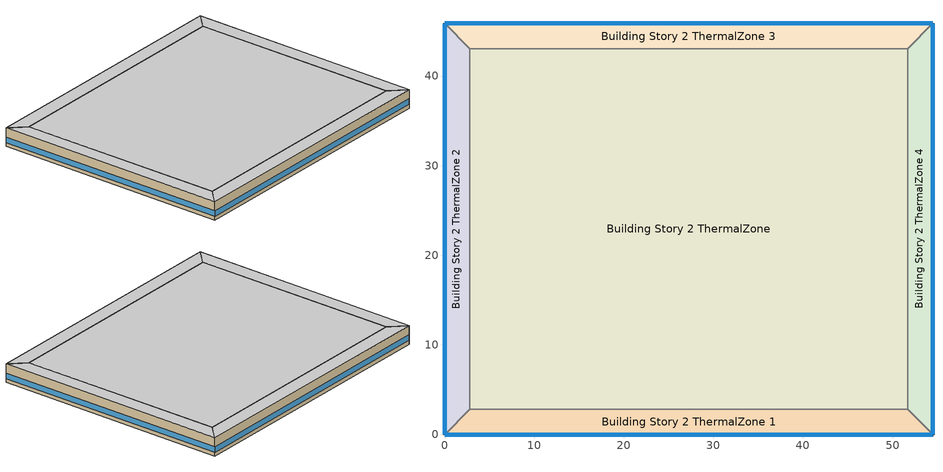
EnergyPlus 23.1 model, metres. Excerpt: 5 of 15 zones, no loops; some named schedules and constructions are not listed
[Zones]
Building Story 2 ThermalZone
 floor adiabatic (Typical Interior Floor): 51.68,2.83 2.83,2.83 2.83,43.04 51.68,43.04 z3.6
 wall adiabatic (Typical Interior Wall): 2.83,2.83 51.68,2.83 51.68,43.04 2.83,43.04 2.83,2.83 z3.6:7.2
 ceiling adiabatic (Typical Interior Ceiling): 51.68,43.04 2.83,43.04 2.83,2.83 51.68,2.83 z7.2
Building Story 2 ThermalZone 1
 floor adiabatic (Typical Interior Ceiling): 54.51,0 0,0 2.83,2.83 51.68,2.83 z3.6
 wall outside (Typical Insulated Steel Framed Exterior Wall R-20.41): 0,0 54.51,0 z3.6:7.2
 wall adiabatic (Typical Interior Wall): 54.51,0 51.68,2.83 2.83,2.83 0,0 z3.6:7.2
 window (U 0.48 SHGC 0.40 Dbl Ref-D Clr 6mm/13mm): 0.03,0 54.49,0 z4.36:5.44
 ceiling adiabatic (Typical Interior Ceiling): 51.68,2.83 2.83,2.83 0,0 54.51,0 z7.2
Building Story 2 ThermalZone 2
 floor adiabatic (Typical Interior Ceiling): 0,0 0,45.87 2.83,43.04 2.83,2.83 z3.6
 wall outside (Typical Insulated Steel Framed Exterior Wall R-20.41): 0,45.87 0,0 z3.6:7.2
 wall adiabatic (Typical Interior Wall): 0,0 2.83,2.83 2.83,43.04 0,45.87 z3.6:7.2
 window (U 0.48 SHGC 0.40 Dbl Ref-D Clr 6mm/13mm): 0,45.84 0,0.03 z4.36:5.44
 ceiling adiabatic (Typical Interior Ceiling): 2.83,2.83 2.83,43.04 0,45.87 0,0 z7.2
Building Story 2 ThermalZone 3
 floor adiabatic (Typical Interior Ceiling): 0,45.87 54.51,45.87 51.68,43.04 2.83,43.04 z3.6
 wall outside (Typical Insulated Steel Framed Exterior Wall R-20.41): 54.51,45.87 0,45.87 z3.6:7.2
 wall adiabatic (Typical Interior Wall): 0,45.87 2.83,43.04 51.68,43.04 54.51,45.87 z3.6:7.2
 window (U 0.48 SHGC 0.40 Dbl Ref-D Clr 6mm/13mm): 54.49,45.87 0.03,45.87 z4.36:5.44
 ceiling adiabatic (Typical Interior Ceiling): 2.83,43.04 51.68,43.04 54.51,45.87 0,45.87 z7.2
Building Story 2 ThermalZone 4
 floor adiabatic (Typical Interior Ceiling): 54.51,45.87 54.51,0 51.68,2.83 51.68,43.04 z3.6
 wall outside (Typical Insulated Steel Framed Exterior Wall R-20.41): 54.51,0 54.51,45.87 z3.6:7.2
 wall adiabatic (Typical Interior Wall): 54.51,45.87 51.68,43.04 51.68,2.83 54.51,0 z3.6:7.2
 window (U 0.48 SHGC 0.40 Dbl Ref-D Clr 6mm/13mm): 54.51,0.03 54.51,45.84 z4.36:5.44
 ceiling adiabatic (Typical Interior Ceiling): 51.68,43.04 51.68,2.83 54.51,0 54.51,45.87 z7.2
[Schedule:Week:Daily]
SchoolSecondary BLDG_LIGHT_GYM_SCH_2013 Week Rule - Jan1-Jan1: SchoolSecondary BLDG_LIGHT_GYM_SCH_2013 Wknd Day, SchoolSecondary BLDG_LIGHT_GYM_SCH_2013 Wknd Day, SchoolSecondary BLDG_LIGHT_GYM_SCH_2013 Wknd Day, SchoolSecondary BLDG_LIGHT_GYM_SCH_2013 Wknd Day, SchoolSecondary BLDG_LIGHT_GYM_SCH_2013 Wknd Day, SchoolSecondary BLDG_LIGHT_GYM_SCH_2013 Wknd Day, SchoolSecondary BLDG_LIGHT_GYM_SCH_2013 Wknd Day, SchoolSecondary BLDG_LIGHT_GYM_SCH_2013 Default, SchoolSecondary BLDG_LIGHT_GYM_SCH_2013 Summer Design Day, SchoolSecondary BLDG_LIGHT_GYM_SCH_2013 Winter Design Day, SchoolSecondary BLDG_LIGHT_GYM_SCH_2013 Default, SchoolSecondary BLDG_LIGHT_GYM_SCH_2013 Default
SchoolSecondary BLDG_LIGHT_GYM_SCH_2013 Week Rule - Jan2-Jun25: SchoolSecondary BLDG_LIGHT_GYM_SCH_2013 Wknd Day, SchoolSecondary BLDG_LIGHT_GYM_SCH_2013 Wkdy Day, SchoolSecondary BLDG_LIGHT_GYM_SCH_2013 Wkdy Day, SchoolSecondary BLDG_LIGHT_GYM_SCH_2013 Wkdy Day, SchoolSecondary BLDG_LIGHT_GYM_SCH_2013 Wkdy Day, SchoolSecondary BLDG_LIGHT_GYM_SCH_2013 Wkdy Day, SchoolSecondary BLDG_LIGHT_GYM_SCH_2013 Wknd Day, SchoolSecondary BLDG_LIGHT_GYM_SCH_2013 Default, SchoolSecondary BLDG_LIGHT_GYM_SCH_2013 Summer Design Day, SchoolSecondary BLDG_LIGHT_GYM_SCH_2013 Winter Design Day, SchoolSecondary BLDG_LIGHT_GYM_SCH_2013 Default, SchoolSecondary BLDG_LIGHT_GYM_SCH_2013 Default
SchoolSecondary BLDG_LIGHT_GYM_SCH_2013 Week Rule - Jun26-Jul2: SchoolSecondary BLDG_LIGHT_GYM_SCH_2013 Wknd Day, SchoolSecondary BLDG_LIGHT_GYM_SCH_2013 Wkdy Day, SchoolSecondary BLDG_LIGHT_GYM_SCH_2013 Wkdy Day, SchoolSecondary BLDG_LIGHT_GYM_SCH_2013 Wkdy Day, SchoolSecondary BLDG_LIGHT_GYM_SCH_2013 Wkdy Day, SchoolSecondary BLDG_LIGHT_GYM_SCH_2013 Wkdy Day 1, SchoolSecondary BLDG_LIGHT_GYM_SCH_2013 Wknd Day 1, SchoolSecondary BLDG_LIGHT_GYM_SCH_2013 Default, SchoolSecondary BLDG_LIGHT_GYM_SCH_2013 Summer Design Day, SchoolSecondary BLDG_LIGHT_GYM_SCH_2013 Winter Design Day, SchoolSecondary BLDG_LIGHT_GYM_SCH_2013 Default, SchoolSecondary BLDG_LIGHT_GYM_SCH_2013 Default
SchoolSecondary BLDG_LIGHT_GYM_SCH_2013 Week Rule - Jul3-Aug27: SchoolSecondary BLDG_LIGHT_GYM_SCH_2013 Wknd Day 1, SchoolSecondary BLDG_LIGHT_GYM_SCH_2013 Wkdy Day 1, SchoolSecondary BLDG_LIGHT_GYM_SCH_2013 Wkdy Day 1, SchoolSecondary BLDG_LIGHT_GYM_SCH_2013 Wkdy Day 1, SchoolSecondary BLDG_LIGHT_GYM_SCH_2013 Wkdy Day 1, SchoolSecondary BLDG_LIGHT_GYM_SCH_2013 Wkdy Day 1, SchoolSecondary BLDG_LIGHT_GYM_SCH_2013 Wknd Day 1, SchoolSecondary BLDG_LIGHT_GYM_SCH_2013 Default, SchoolSecondary BLDG_LIGHT_GYM_SCH_2013 Summer Design Day, SchoolSecondary BLDG_LIGHT_GYM_SCH_2013 Winter Design Day, SchoolSecondary BLDG_LIGHT_GYM_SCH_2013 Default, SchoolSecondary BLDG_LIGHT_GYM_SCH_2013 Default
SchoolSecondary BLDG_LIGHT_GYM_SCH_2013 Week Rule - Aug28-Sep3: SchoolSecondary BLDG_LIGHT_GYM_SCH_2013 Wknd Day 1, SchoolSecondary BLDG_LIGHT_GYM_SCH_2013 Wkdy Day 1, SchoolSecondary BLDG_LIGHT_GYM_SCH_2013 Wkdy Day 1, SchoolSecondary BLDG_LIGHT_GYM_SCH_2013 Wkdy Day 1, SchoolSecondary BLDG_LIGHT_GYM_SCH_2013 Wkdy Day 2, SchoolSecondary BLDG_LIGHT_GYM_SCH_2013 Wkdy Day 2, SchoolSecondary BLDG_LIGHT_GYM_SCH_2013 Default, SchoolSecondary BLDG_LIGHT_GYM_SCH_2013 Default, SchoolSecondary BLDG_LIGHT_GYM_SCH_2013 Summer Design Day, SchoolSecondary BLDG_LIGHT_GYM_SCH_2013 Winter Design Day, SchoolSecondary BLDG_LIGHT_GYM_SCH_2013 Default, SchoolSecondary BLDG_LIGHT_GYM_SCH_2013 Default
SchoolSecondary BLDG_LIGHT_GYM_SCH_2013 Week Rule - Sep4-Dec31: SchoolSecondary BLDG_LIGHT_GYM_SCH_2013 Default, SchoolSecondary BLDG_LIGHT_GYM_SCH_2013 Wkdy Day 2, SchoolSecondary BLDG_LIGHT_GYM_SCH_2013 Wkdy Day 2, SchoolSecondary BLDG_LIGHT_GYM_SCH_2013 Wkdy Day 2, SchoolSecondary BLDG_LIGHT_GYM_SCH_2013 Wkdy Day 2, SchoolSecondary BLDG_LIGHT_GYM_SCH_2013 Wkdy Day 2, SchoolSecondary BLDG_LIGHT_GYM_SCH_2013 Default, SchoolSecondary BLDG_LIGHT_GYM_SCH_2013 Default, SchoolSecondary BLDG_LIGHT_GYM_SCH_2013 Summer Design Day, SchoolSecondary BLDG_LIGHT_GYM_SCH_2013 Winter Design Day, SchoolSecondary BLDG_LIGHT_GYM_SCH_2013 Default, SchoolSecondary BLDG_LIGHT_GYM_SCH_2013 Default
SchoolSecondary BLDG_LIGHT_LIBRARY_SCH_2013 Week Rule - Jan1-Jan1: SchoolSecondary BLDG_LIGHT_LIBRARY_SCH_2013 Wknd Day, SchoolSecondary BLDG_LIGHT_LIBRARY_SCH_2013 Wknd Day, SchoolSecondary BLDG_LIGHT_LIBRARY_SCH_2013 Wknd Day, SchoolSecondary BLDG_LIGHT_LIBRARY_SCH_2013 Wknd Day, SchoolSecondary BLDG_LIGHT_LIBRARY_SCH_2013 Wknd Day, SchoolSecondary BLDG_LIGHT_LIBRARY_SCH_2013 Wknd Day, SchoolSecondary BLDG_LIGHT_LIBRARY_SCH_2013 Wknd Day, SchoolSecondary BLDG_LIGHT_LIBRARY_SCH_2013 Default, SchoolSecondary BLDG_LIGHT_LIBRARY_SCH_2013 Summer Design Day, SchoolSecondary BLDG_LIGHT_LIBRARY_SCH_2013 Winter Design Day, SchoolSecondary BLDG_LIGHT_LIBRARY_SCH_2013 Default, SchoolSecondary BLDG_LIGHT_LIBRARY_SCH_2013 Default
SchoolSecondary BLDG_LIGHT_LIBRARY_SCH_2013 Week Rule - Jan2-Jun25: SchoolSecondary BLDG_LIGHT_LIBRARY_SCH_2013 Wknd Day, SchoolSecondary BLDG_LIGHT_LIBRARY_SCH_2013 Wkdy Day, SchoolSecondary BLDG_LIGHT_LIBRARY_SCH_2013 Wkdy Day, SchoolSecondary BLDG_LIGHT_LIBRARY_SCH_2013 Wkdy Day, SchoolSecondary BLDG_LIGHT_LIBRARY_SCH_2013 Wkdy Day, SchoolSecondary BLDG_LIGHT_LIBRARY_SCH_2013 Wkdy Day, SchoolSecondary BLDG_LIGHT_LIBRARY_SCH_2013 Wknd Day, SchoolSecondary BLDG_LIGHT_LIBRARY_SCH_2013 Default, SchoolSecondary BLDG_LIGHT_LIBRARY_SCH_2013 Summer Design Day, SchoolSecondary BLDG_LIGHT_LIBRARY_SCH_2013 Winter Design Day, SchoolSecondary BLDG_LIGHT_LIBRARY_SCH_2013 Default, SchoolSecondary BLDG_LIGHT_LIBRARY_SCH_2013 Default
SchoolSecondary BLDG_LIGHT_LIBRARY_SCH_2013 Week Rule - Jun26-Jul2: SchoolSecondary BLDG_LIGHT_LIBRARY_SCH_2013 Wknd Day, SchoolSecondary BLDG_LIGHT_LIBRARY_SCH_2013 Wkdy Day, SchoolSecondary BLDG_LIGHT_LIBRARY_SCH_2013 Wkdy Day, SchoolSecondary BLDG_LIGHT_LIBRARY_SCH_2013 Wkdy Day, SchoolSecondary BLDG_LIGHT_LIBRARY_SCH_2013 Wkdy Day, SchoolSecondary BLDG_LIGHT_LIBRARY_SCH_2013 Wkdy Day 1, SchoolSecondary BLDG_LIGHT_LIBRARY_SCH_2013 Wknd Day 1, SchoolSecondary BLDG_LIGHT_LIBRARY_SCH_2013 Default, SchoolSecondary BLDG_LIGHT_LIBRARY_SCH_2013 Summer Design Day, SchoolSecondary BLDG_LIGHT_LIBRARY_SCH_2013 Winter Design Day, SchoolSecondary BLDG_LIGHT_LIBRARY_SCH_2013 Default, SchoolSecondary BLDG_LIGHT_LIBRARY_SCH_2013 Default
SchoolSecondary BLDG_LIGHT_LIBRARY_SCH_2013 Week Rule - Jul3-Aug27: SchoolSecondary BLDG_LIGHT_LIBRARY_SCH_2013 Wknd Day 1, SchoolSecondary BLDG_LIGHT_LIBRARY_SCH_2013 Wkdy Day 1, SchoolSecondary BLDG_LIGHT_LIBRARY_SCH_2013 Wkdy Day 1, SchoolSecondary BLDG_LIGHT_LIBRARY_SCH_2013 Wkdy Day 1, SchoolSecondary BLDG_LIGHT_LIBRARY_SCH_2013 Wkdy Day 1, SchoolSecondary BLDG_LIGHT_LIBRARY_SCH_2013 Wkdy Day 1, SchoolSecondary BLDG_LIGHT_LIBRARY_SCH_2013 Wknd Day 1, SchoolSecondary BLDG_LIGHT_LIBRARY_SCH_2013 Default, SchoolSecondary BLDG_LIGHT_LIBRARY_SCH_2013 Summer Design Day, SchoolSecondary BLDG_LIGHT_LIBRARY_SCH_2013 Winter Design Day, SchoolSecondary BLDG_LIGHT_LIBRARY_SCH_2013 Default, SchoolSecondary BLDG_LIGHT_LIBRARY_SCH_2013 Default
SchoolSecondary BLDG_LIGHT_LIBRARY_SCH_2013 Week Rule - Aug28-Sep3: SchoolSecondary BLDG_LIGHT_LIBRARY_SCH_2013 Wknd Day 1, SchoolSecondary BLDG_LIGHT_LIBRARY_SCH_2013 Wkdy Day 1, SchoolSecondary BLDG_LIGHT_LIBRARY_SCH_2013 Wkdy Day 1, SchoolSecondary BLDG_LIGHT_LIBRARY_SCH_2013 Wkdy Day 1, SchoolSecondary BLDG_LIGHT_LIBRARY_SCH_2013 Wkdy Day 2, SchoolSecondary BLDG_LIGHT_LIBRARY_SCH_2013 Wkdy Day 2, SchoolSecondary BLDG_LIGHT_LIBRARY_SCH_2013 Default, SchoolSecondary BLDG_LIGHT_LIBRARY_SCH_2013 Default, SchoolSecondary BLDG_LIGHT_LIBRARY_SCH_2013 Summer Design Day, SchoolSecondary BLDG_LIGHT_LIBRARY_SCH_2013 Winter Design Day, SchoolSecondary BLDG_LIGHT_LIBRARY_SCH_2013 Default, SchoolSecondary BLDG_LIGHT_LIBRARY_SCH_2013 Default
SchoolSecondary BLDG_LIGHT_LIBRARY_SCH_2013 Week Rule - Sep4-Dec31: SchoolSecondary BLDG_LIGHT_LIBRARY_SCH_2013 Default, SchoolSecondary BLDG_LIGHT_LIBRARY_SCH_2013 Wkdy Day 2, SchoolSecondary BLDG_LIGHT_LIBRARY_SCH_2013 Wkdy Day 2, SchoolSecondary BLDG_LIGHT_LIBRARY_SCH_2013 Wkdy Day 2, SchoolSecondary BLDG_LIGHT_LIBRARY_SCH_2013 Wkdy Day 2, SchoolSecondary BLDG_LIGHT_LIBRARY_SCH_2013 Wkdy Day 2, SchoolSecondary BLDG_LIGHT_LIBRARY_SCH_2013 Default, SchoolSecondary BLDG_LIGHT_LIBRARY_SCH_2013 Default, SchoolSecondary BLDG_LIGHT_LIBRARY_SCH_2013 Summer Design Day, SchoolSecondary BLDG_LIGHT_LIBRARY_SCH_2013 Winter Design Day, SchoolSecondary BLDG_LIGHT_LIBRARY_SCH_2013 Default, SchoolSecondary BLDG_LIGHT_LIBRARY_SCH_2013 Default
SchoolSecondary BLDG_LIGHT_LOBBYFLR1_SCH_2013 Week Rule - Jan1-Jan1: SchoolSecondary BLDG_LIGHT_LOBBYFLR1_SCH_2013 Wknd Day, SchoolSecondary BLDG_LIGHT_LOBBYFLR1_SCH_2013 Wknd Day, SchoolSecondary BLDG_LIGHT_LOBBYFLR1_SCH_2013 Wknd Day, SchoolSecondary BLDG_LIGHT_LOBBYFLR1_SCH_2013 Wknd Day, SchoolSecondary BLDG_LIGHT_LOBBYFLR1_SCH_2013 Wknd Day, SchoolSecondary BLDG_LIGHT_LOBBYFLR1_SCH_2013 Wknd Day, SchoolSecondary BLDG_LIGHT_LOBBYFLR1_SCH_2013 Wknd Day, SchoolSecondary BLDG_LIGHT_LOBBYFLR1_SCH_2013 Default, SchoolSecondary BLDG_LIGHT_LOBBYFLR1_SCH_2013 Summer Design Day, SchoolSecondary BLDG_LIGHT_LOBBYFLR1_SCH_2013 Winter Design Day, SchoolSecondary BLDG_LIGHT_LOBBYFLR1_SCH_2013 Default, SchoolSecondary BLDG_LIGHT_LOBBYFLR1_SCH_2013 Default
SchoolSecondary BLDG_LIGHT_LOBBYFLR1_SCH_2013 Week Rule - Jan2-Jun25: SchoolSecondary BLDG_LIGHT_LOBBYFLR1_SCH_2013 Wknd Day, SchoolSecondary BLDG_LIGHT_LOBBYFLR1_SCH_2013 Wkdy Day, SchoolSecondary BLDG_LIGHT_LOBBYFLR1_SCH_2013 Wkdy Day, SchoolSecondary BLDG_LIGHT_LOBBYFLR1_SCH_2013 Wkdy Day, SchoolSecondary BLDG_LIGHT_LOBBYFLR1_SCH_2013 Wkdy Day, SchoolSecondary BLDG_LIGHT_LOBBYFLR1_SCH_2013 Wkdy Day, SchoolSecondary BLDG_LIGHT_LOBBYFLR1_SCH_2013 Wknd Day, SchoolSecondary BLDG_LIGHT_LOBBYFLR1_SCH_2013 Default, SchoolSecondary BLDG_LIGHT_LOBBYFLR1_SCH_2013 Summer Design Day, SchoolSecondary BLDG_LIGHT_LOBBYFLR1_SCH_2013 Winter Design Day, SchoolSecondary BLDG_LIGHT_LOBBYFLR1_SCH_2013 Default, SchoolSecondary BLDG_LIGHT_LOBBYFLR1_SCH_2013 Default
SchoolSecondary BLDG_LIGHT_LOBBYFLR1_SCH_2013 Week Rule - Jun26-Jul2: SchoolSecondary BLDG_LIGHT_LOBBYFLR1_SCH_2013 Wknd Day, SchoolSecondary BLDG_LIGHT_LOBBYFLR1_SCH_2013 Wkdy Day, SchoolSecondary BLDG_LIGHT_LOBBYFLR1_SCH_2013 Wkdy Day, SchoolSecondary BLDG_LIGHT_LOBBYFLR1_SCH_2013 Wkdy Day, SchoolSecondary BLDG_LIGHT_LOBBYFLR1_SCH_2013 Wkdy Day, SchoolSecondary BLDG_LIGHT_LOBBYFLR1_SCH_2013 Wkdy Day 1, SchoolSecondary BLDG_LIGHT_LOBBYFLR1_SCH_2013 Wknd Day 1, SchoolSecondary BLDG_LIGHT_LOBBYFLR1_SCH_2013 Default, SchoolSecondary BLDG_LIGHT_LOBBYFLR1_SCH_2013 Summer Design Day, SchoolSecondary BLDG_LIGHT_LOBBYFLR1_SCH_2013 Winter Design Day, SchoolSecondary BLDG_LIGHT_LOBBYFLR1_SCH_2013 Default, SchoolSecondary BLDG_LIGHT_LOBBYFLR1_SCH_2013 Default
SchoolSecondary BLDG_LIGHT_LOBBYFLR1_SCH_2013 Week Rule - Jul3-Aug27: SchoolSecondary BLDG_LIGHT_LOBBYFLR1_SCH_2013 Wknd Day 1, SchoolSecondary BLDG_LIGHT_LOBBYFLR1_SCH_2013 Wkdy Day 1, SchoolSecondary BLDG_LIGHT_LOBBYFLR1_SCH_2013 Wkdy Day 1, SchoolSecondary BLDG_LIGHT_LOBBYFLR1_SCH_2013 Wkdy Day 1, SchoolSecondary BLDG_LIGHT_LOBBYFLR1_SCH_2013 Wkdy Day 1, SchoolSecondary BLDG_LIGHT_LOBBYFLR1_SCH_2013 Wkdy Day 1, SchoolSecondary BLDG_LIGHT_LOBBYFLR1_SCH_2013 Wknd Day 1, SchoolSecondary BLDG_LIGHT_LOBBYFLR1_SCH_2013 Default, SchoolSecondary BLDG_LIGHT_LOBBYFLR1_SCH_2013 Summer Design Day, SchoolSecondary BLDG_LIGHT_LOBBYFLR1_SCH_2013 Winter Design Day, SchoolSecondary BLDG_LIGHT_LOBBYFLR1_SCH_2013 Default, SchoolSecondary BLDG_LIGHT_LOBBYFLR1_SCH_2013 Default
SchoolSecondary BLDG_LIGHT_LOBBYFLR1_SCH_2013 Week Rule - Aug28-Sep3: SchoolSecondary BLDG_LIGHT_LOBBYFLR1_SCH_2013 Wknd Day 1, SchoolSecondary BLDG_LIGHT_LOBBYFLR1_SCH_2013 Wkdy Day 1, SchoolSecondary BLDG_LIGHT_LOBBYFLR1_SCH_2013 Wkdy Day 1, SchoolSecondary BLDG_LIGHT_LOBBYFLR1_SCH_2013 Wkdy Day 1, SchoolSecondary BLDG_LIGHT_LOBBYFLR1_SCH_2013 Wkdy Day 2, SchoolSecondary BLDG_LIGHT_LOBBYFLR1_SCH_2013 Wkdy Day 2, SchoolSecondary BLDG_LIGHT_LOBBYFLR1_SCH_2013 Default, SchoolSecondary BLDG_LIGHT_LOBBYFLR1_SCH_2013 Default, SchoolSecondary BLDG_LIGHT_LOBBYFLR1_SCH_2013 Summer Design Day, SchoolSecondary BLDG_LIGHT_LOBBYFLR1_SCH_2013 Winter Design Day, SchoolSecondary BLDG_LIGHT_LOBBYFLR1_SCH_2013 Default, SchoolSecondary BLDG_LIGHT_LOBBYFLR1_SCH_2013 Default
SchoolSecondary BLDG_LIGHT_LOBBYFLR1_SCH_2013 Week Rule - Sep4-Dec31: SchoolSecondary BLDG_LIGHT_LOBBYFLR1_SCH_2013 Default, SchoolSecondary BLDG_LIGHT_LOBBYFLR1_SCH_2013 Wkdy Day 2, SchoolSecondary BLDG_LIGHT_LOBBYFLR1_SCH_2013 Wkdy Day 2, SchoolSecondary BLDG_LIGHT_LOBBYFLR1_SCH_2013 Wkdy Day 2, SchoolSecondary BLDG_LIGHT_LOBBYFLR1_SCH_2013 Wkdy Day 2, SchoolSecondary BLDG_LIGHT_LOBBYFLR1_SCH_2013 Wkdy Day 2, SchoolSecondary BLDG_LIGHT_LOBBYFLR1_SCH_2013 Default, SchoolSecondary BLDG_LIGHT_LOBBYFLR1_SCH_2013 Default, SchoolSecondary BLDG_LIGHT_LOBBYFLR1_SCH_2013 Summer Design Day, SchoolSecondary BLDG_LIGHT_LOBBYFLR1_SCH_2013 Winter Design Day, SchoolSecondary BLDG_LIGHT_LOBBYFLR1_SCH_2013 Default, SchoolSecondary BLDG_LIGHT_LOBBYFLR1_SCH_2013 Default
SchoolSecondary BLDG_LIGHT_MECHANICAL_SCH_2013 Week Rule - Jan1-Jan1: SchoolSecondary BLDG_LIGHT_MECHANICAL_SCH_2013 Wknd Day, SchoolSecondary BLDG_LIGHT_MECHANICAL_SCH_2013 Wknd Day, SchoolSecondary BLDG_LIGHT_MECHANICAL_SCH_2013 Wknd Day, SchoolSecondary BLDG_LIGHT_MECHANICAL_SCH_2013 Wknd Day, SchoolSecondary BLDG_LIGHT_MECHANICAL_SCH_2013 Wknd Day, SchoolSecondary BLDG_LIGHT_MECHANICAL_SCH_2013 Wknd Day, SchoolSecondary BLDG_LIGHT_MECHANICAL_SCH_2013 Wknd Day, SchoolSecondary BLDG_LIGHT_MECHANICAL_SCH_2013 Default, SchoolSecondary BLDG_LIGHT_MECHANICAL_SCH_2013 Summer Design Day, SchoolSecondary BLDG_LIGHT_MECHANICAL_SCH_2013 Winter Design Day, SchoolSecondary BLDG_LIGHT_MECHANICAL_SCH_2013 Default, SchoolSecondary BLDG_LIGHT_MECHANICAL_SCH_2013 Default
SchoolSecondary BLDG_LIGHT_MECHANICAL_SCH_2013 Week Rule - Jan2-Jun25: SchoolSecondary BLDG_LIGHT_MECHANICAL_SCH_2013 Wknd Day, SchoolSecondary BLDG_LIGHT_MECHANICAL_SCH_2013 Wkdy Day, SchoolSecondary BLDG_LIGHT_MECHANICAL_SCH_2013 Wkdy Day, SchoolSecondary BLDG_LIGHT_MECHANICAL_SCH_2013 Wkdy Day, SchoolSecondary BLDG_LIGHT_MECHANICAL_SCH_2013 Wkdy Day, SchoolSecondary BLDG_LIGHT_MECHANICAL_SCH_2013 Wkdy Day, SchoolSecondary BLDG_LIGHT_MECHANICAL_SCH_2013 Wknd Day, SchoolSecondary BLDG_LIGHT_MECHANICAL_SCH_2013 Default, SchoolSecondary BLDG_LIGHT_MECHANICAL_SCH_2013 Summer Design Day, SchoolSecondary BLDG_LIGHT_MECHANICAL_SCH_2013 Winter Design Day, SchoolSecondary BLDG_LIGHT_MECHANICAL_SCH_2013 Default, SchoolSecondary BLDG_LIGHT_MECHANICAL_SCH_2013 Default
SchoolSecondary BLDG_LIGHT_MECHANICAL_SCH_2013 Week Rule - Jun26-Jul2: SchoolSecondary BLDG_LIGHT_MECHANICAL_SCH_2013 Wknd Day, SchoolSecondary BLDG_LIGHT_MECHANICAL_SCH_2013 Wkdy Day, SchoolSecondary BLDG_LIGHT_MECHANICAL_SCH_2013 Wkdy Day, SchoolSecondary BLDG_LIGHT_MECHANICAL_SCH_2013 Wkdy Day, SchoolSecondary BLDG_LIGHT_MECHANICAL_SCH_2013 Wkdy Day, SchoolSecondary BLDG_LIGHT_MECHANICAL_SCH_2013 Wkdy Day 1, SchoolSecondary BLDG_LIGHT_MECHANICAL_SCH_2013 Wknd Day 1, SchoolSecondary BLDG_LIGHT_MECHANICAL_SCH_2013 Default, SchoolSecondary BLDG_LIGHT_MECHANICAL_SCH_2013 Summer Design Day, SchoolSecondary BLDG_LIGHT_MECHANICAL_SCH_2013 Winter Design Day, SchoolSecondary BLDG_LIGHT_MECHANICAL_SCH_2013 Default, SchoolSecondary BLDG_LIGHT_MECHANICAL_SCH_2013 Default
SchoolSecondary BLDG_LIGHT_MECHANICAL_SCH_2013 Week Rule - Jul3-Aug27: SchoolSecondary BLDG_LIGHT_MECHANICAL_SCH_2013 Wknd Day 1, SchoolSecondary BLDG_LIGHT_MECHANICAL_SCH_2013 Wkdy Day 1, SchoolSecondary BLDG_LIGHT_MECHANICAL_SCH_2013 Wkdy Day 1, SchoolSecondary BLDG_LIGHT_MECHANICAL_SCH_2013 Wkdy Day 1, SchoolSecondary BLDG_LIGHT_MECHANICAL_SCH_2013 Wkdy Day 1, SchoolSecondary BLDG_LIGHT_MECHANICAL_SCH_2013 Wkdy Day 1, SchoolSecondary BLDG_LIGHT_MECHANICAL_SCH_2013 Wknd Day 1, SchoolSecondary BLDG_LIGHT_MECHANICAL_SCH_2013 Default, SchoolSecondary BLDG_LIGHT_MECHANICAL_SCH_2013 Summer Design Day, SchoolSecondary BLDG_LIGHT_MECHANICAL_SCH_2013 Winter Design Day, SchoolSecondary BLDG_LIGHT_MECHANICAL_SCH_2013 Default, SchoolSecondary BLDG_LIGHT_MECHANICAL_SCH_2013 Default
SchoolSecondary BLDG_LIGHT_MECHANICAL_SCH_2013 Week Rule - Aug28-Sep3: SchoolSecondary BLDG_LIGHT_MECHANICAL_SCH_2013 Wknd Day 1, SchoolSecondary BLDG_LIGHT_MECHANICAL_SCH_2013 Wkdy Day 1, SchoolSecondary BLDG_LIGHT_MECHANICAL_SCH_2013 Wkdy Day 1, SchoolSecondary BLDG_LIGHT_MECHANICAL_SCH_2013 Wkdy Day 1, SchoolSecondary BLDG_LIGHT_MECHANICAL_SCH_2013 Wkdy Day 2, SchoolSecondary BLDG_LIGHT_MECHANICAL_SCH_2013 Wkdy Day 2, SchoolSecondary BLDG_LIGHT_MECHANICAL_SCH_2013 Default, SchoolSecondary BLDG_LIGHT_MECHANICAL_SCH_2013 Default, SchoolSecondary BLDG_LIGHT_MECHANICAL_SCH_2013 Summer Design Day, SchoolSecondary BLDG_LIGHT_MECHANICAL_SCH_2013 Winter Design Day, SchoolSecondary BLDG_LIGHT_MECHANICAL_SCH_2013 Default, SchoolSecondary BLDG_LIGHT_MECHANICAL_SCH_2013 Default
SchoolSecondary BLDG_LIGHT_MECHANICAL_SCH_2013 Week Rule - Sep4-Dec31: SchoolSecondary BLDG_LIGHT_MECHANICAL_SCH_2013 Default, SchoolSecondary BLDG_LIGHT_MECHANICAL_SCH_2013 Wkdy Day 2, SchoolSecondary BLDG_LIGHT_MECHANICAL_SCH_2013 Wkdy Day 2, SchoolSecondary BLDG_LIGHT_MECHANICAL_SCH_2013 Wkdy Day 2, SchoolSecondary BLDG_LIGHT_MECHANICAL_SCH_2013 Wkdy Day 2, SchoolSecondary BLDG_LIGHT_MECHANICAL_SCH_2013 Wkdy Day 2, SchoolSecondary BLDG_LIGHT_MECHANICAL_SCH_2013 Default, SchoolSecondary BLDG_LIGHT_MECHANICAL_SCH_2013 Default, SchoolSecondary BLDG_LIGHT_MECHANICAL_SCH_2013 Summer Design Day, SchoolSecondary BLDG_LIGHT_MECHANICAL_SCH_2013 Winter Design Day, SchoolSecondary BLDG_LIGHT_MECHANICAL_SCH_2013 Default, SchoolSecondary BLDG_LIGHT_MECHANICAL_SCH_2013 Default
SchoolSecondary BLDG_LIGHT_OFFICE_SCH_2013 Week Rule - Jan1-Jan1: SchoolSecondary BLDG_LIGHT_OFFICE_SCH_2013 Wknd Day, SchoolSecondary BLDG_LIGHT_OFFICE_SCH_2013 Wknd Day, SchoolSecondary BLDG_LIGHT_OFFICE_SCH_2013 Wknd Day, SchoolSecondary BLDG_LIGHT_OFFICE_SCH_2013 Wknd Day, SchoolSecondary BLDG_LIGHT_OFFICE_SCH_2013 Wknd Day, SchoolSecondary BLDG_LIGHT_OFFICE_SCH_2013 Wknd Day, SchoolSecondary BLDG_LIGHT_OFFICE_SCH_2013 Wknd Day, SchoolSecondary BLDG_LIGHT_OFFICE_SCH_2013 Default, SchoolSecondary BLDG_LIGHT_OFFICE_SCH_2013 Summer Design Day, SchoolSecondary BLDG_LIGHT_OFFICE_SCH_2013 Winter Design Day, SchoolSecondary BLDG_LIGHT_OFFICE_SCH_2013 Default, SchoolSecondary BLDG_LIGHT_OFFICE_SCH_2013 Default
SchoolSecondary BLDG_LIGHT_OFFICE_SCH_2013 Week Rule - Jan2-Jun25: SchoolSecondary BLDG_LIGHT_OFFICE_SCH_2013 Wknd Day, SchoolSecondary BLDG_LIGHT_OFFICE_SCH_2013 Wkdy Day, SchoolSecondary BLDG_LIGHT_OFFICE_SCH_2013 Wkdy Day, SchoolSecondary BLDG_LIGHT_OFFICE_SCH_2013 Wkdy Day, SchoolSecondary BLDG_LIGHT_OFFICE_SCH_2013 Wkdy Day, SchoolSecondary BLDG_LIGHT_OFFICE_SCH_2013 Wkdy Day, SchoolSecondary BLDG_LIGHT_OFFICE_SCH_2013 Wknd Day, SchoolSecondary BLDG_LIGHT_OFFICE_SCH_2013 Default, SchoolSecondary BLDG_LIGHT_OFFICE_SCH_2013 Summer Design Day, SchoolSecondary BLDG_LIGHT_OFFICE_SCH_2013 Winter Design Day, SchoolSecondary BLDG_LIGHT_OFFICE_SCH_2013 Default, SchoolSecondary BLDG_LIGHT_OFFICE_SCH_2013 Default
SchoolSecondary BLDG_LIGHT_OFFICE_SCH_2013 Week Rule - Jun26-Jul2: SchoolSecondary BLDG_LIGHT_OFFICE_SCH_2013 Wknd Day, SchoolSecondary BLDG_LIGHT_OFFICE_SCH_2013 Wkdy Day, SchoolSecondary BLDG_LIGHT_OFFICE_SCH_2013 Wkdy Day, SchoolSecondary BLDG_LIGHT_OFFICE_SCH_2013 Wkdy Day, SchoolSecondary BLDG_LIGHT_OFFICE_SCH_2013 Wkdy Day, SchoolSecondary BLDG_LIGHT_OFFICE_SCH_2013 Wkdy Day 1, SchoolSecondary BLDG_LIGHT_OFFICE_SCH_2013 Wknd Day 1, SchoolSecondary BLDG_LIGHT_OFFICE_SCH_2013 Default, SchoolSecondary BLDG_LIGHT_OFFICE_SCH_2013 Summer Design Day, SchoolSecondary BLDG_LIGHT_OFFICE_SCH_2013 Winter Design Day, SchoolSecondary BLDG_LIGHT_OFFICE_SCH_2013 Default, SchoolSecondary BLDG_LIGHT_OFFICE_SCH_2013 Default
SchoolSecondary BLDG_LIGHT_OFFICE_SCH_2013 Week Rule - Jul3-Aug27: SchoolSecondary BLDG_LIGHT_OFFICE_SCH_2013 Wknd Day 1, SchoolSecondary BLDG_LIGHT_OFFICE_SCH_2013 Wkdy Day 1, SchoolSecondary BLDG_LIGHT_OFFICE_SCH_2013 Wkdy Day 1, SchoolSecondary BLDG_LIGHT_OFFICE_SCH_2013 Wkdy Day 1, SchoolSecondary BLDG_LIGHT_OFFICE_SCH_2013 Wkdy Day 1, SchoolSecondary BLDG_LIGHT_OFFICE_SCH_2013 Wkdy Day 1, SchoolSecondary BLDG_LIGHT_OFFICE_SCH_2013 Wknd Day 1, SchoolSecondary BLDG_LIGHT_OFFICE_SCH_2013 Default, SchoolSecondary BLDG_LIGHT_OFFICE_SCH_2013 Summer Design Day, SchoolSecondary BLDG_LIGHT_OFFICE_SCH_2013 Winter Design Day, SchoolSecondary BLDG_LIGHT_OFFICE_SCH_2013 Default, SchoolSecondary BLDG_LIGHT_OFFICE_SCH_2013 Default
SchoolSecondary BLDG_LIGHT_OFFICE_SCH_2013 Week Rule - Aug28-Sep3: SchoolSecondary BLDG_LIGHT_OFFICE_SCH_2013 Wknd Day 1, SchoolSecondary BLDG_LIGHT_OFFICE_SCH_2013 Wkdy Day 1, SchoolSecondary BLDG_LIGHT_OFFICE_SCH_2013 Wkdy Day 1, SchoolSecondary BLDG_LIGHT_OFFICE_SCH_2013 Wkdy Day 1, SchoolSecondary BLDG_LIGHT_OFFICE_SCH_2013 Wkdy Day 2, SchoolSecondary BLDG_LIGHT_OFFICE_SCH_2013 Wkdy Day 2, SchoolSecondary BLDG_LIGHT_OFFICE_SCH_2013 Default, SchoolSecondary BLDG_LIGHT_OFFICE_SCH_2013 Default, SchoolSecondary BLDG_LIGHT_OFFICE_SCH_2013 Summer Design Day, SchoolSecondary BLDG_LIGHT_OFFICE_SCH_2013 Winter Design Day, SchoolSecondary BLDG_LIGHT_OFFICE_SCH_2013 Default, SchoolSecondary BLDG_LIGHT_OFFICE_SCH_2013 Default
SchoolSecondary BLDG_LIGHT_OFFICE_SCH_2013 Week Rule - Sep4-Dec31: SchoolSecondary BLDG_LIGHT_OFFICE_SCH_2013 Default, SchoolSecondary BLDG_LIGHT_OFFICE_SCH_2013 Wkdy Day 2, SchoolSecondary BLDG_LIGHT_OFFICE_SCH_2013 Wkdy Day 2, SchoolSecondary BLDG_LIGHT_OFFICE_SCH_2013 Wkdy Day 2, SchoolSecondary BLDG_LIGHT_OFFICE_SCH_2013 Wkdy Day 2, SchoolSecondary BLDG_LIGHT_OFFICE_SCH_2013 Wkdy Day 2, SchoolSecondary BLDG_LIGHT_OFFICE_SCH_2013 Default, SchoolSecondary BLDG_LIGHT_OFFICE_SCH_2013 Default, SchoolSecondary BLDG_LIGHT_OFFICE_SCH_2013 Summer Design Day, SchoolSecondary BLDG_LIGHT_OFFICE_SCH_2013 Winter Design Day, SchoolSecondary BLDG_LIGHT_OFFICE_SCH_2013 Default, SchoolSecondary BLDG_LIGHT_OFFICE_SCH_2013 Default
SchoolSecondary BLDG_LIGHT_BATH_SCH_2013 Week Rule - Jan1-Jan1: SchoolSecondary BLDG_LIGHT_BATH_SCH_2013 Wknd Day, SchoolSecondary BLDG_LIGHT_BATH_SCH_2013 Wknd Day, SchoolSecondary BLDG_LIGHT_BATH_SCH_2013 Wknd Day, SchoolSecondary BLDG_LIGHT_BATH_SCH_2013 Wknd Day, SchoolSecondary BLDG_LIGHT_BATH_SCH_2013 Wknd Day, SchoolSecondary BLDG_LIGHT_BATH_SCH_2013 Wknd Day, SchoolSecondary BLDG_LIGHT_BATH_SCH_2013 Wknd Day, SchoolSecondary BLDG_LIGHT_BATH_SCH_2013 Default, SchoolSecondary BLDG_LIGHT_BATH_SCH_2013 Summer Design Day, SchoolSecondary BLDG_LIGHT_BATH_SCH_2013 Winter Design Day, SchoolSecondary BLDG_LIGHT_BATH_SCH_2013 Default, SchoolSecondary BLDG_LIGHT_BATH_SCH_2013 Default
SchoolSecondary BLDG_LIGHT_BATH_SCH_2013 Week Rule - Jan2-Jun25: SchoolSecondary BLDG_LIGHT_BATH_SCH_2013 Wknd Day, SchoolSecondary BLDG_LIGHT_BATH_SCH_2013 Wkdy Day, SchoolSecondary BLDG_LIGHT_BATH_SCH_2013 Wkdy Day, SchoolSecondary BLDG_LIGHT_BATH_SCH_2013 Wkdy Day, SchoolSecondary BLDG_LIGHT_BATH_SCH_2013 Wkdy Day, SchoolSecondary BLDG_LIGHT_BATH_SCH_2013 Wkdy Day, SchoolSecondary BLDG_LIGHT_BATH_SCH_2013 Wknd Day, SchoolSecondary BLDG_LIGHT_BATH_SCH_2013 Default, SchoolSecondary BLDG_LIGHT_BATH_SCH_2013 Summer Design Day, SchoolSecondary BLDG_LIGHT_BATH_SCH_2013 Winter Design Day, SchoolSecondary BLDG_LIGHT_BATH_SCH_2013 Default, SchoolSecondary BLDG_LIGHT_BATH_SCH_2013 Default
SchoolSecondary BLDG_LIGHT_BATH_SCH_2013 Week Rule - Jun26-Jul2: SchoolSecondary BLDG_LIGHT_BATH_SCH_2013 Wknd Day, SchoolSecondary BLDG_LIGHT_BATH_SCH_2013 Wkdy Day, SchoolSecondary BLDG_LIGHT_BATH_SCH_2013 Wkdy Day, SchoolSecondary BLDG_LIGHT_BATH_SCH_2013 Wkdy Day, SchoolSecondary BLDG_LIGHT_BATH_SCH_2013 Wkdy Day, SchoolSecondary BLDG_LIGHT_BATH_SCH_2013 Wkdy Day 1, SchoolSecondary BLDG_LIGHT_BATH_SCH_2013 Wknd Day 1, SchoolSecondary BLDG_LIGHT_BATH_SCH_2013 Default, SchoolSecondary BLDG_LIGHT_BATH_SCH_2013 Summer Design Day, SchoolSecondary BLDG_LIGHT_BATH_SCH_2013 Winter Design Day, SchoolSecondary BLDG_LIGHT_BATH_SCH_2013 Default, SchoolSecondary BLDG_LIGHT_BATH_SCH_2013 Default
SchoolSecondary BLDG_LIGHT_BATH_SCH_2013 Week Rule - Jul3-Aug27: SchoolSecondary BLDG_LIGHT_BATH_SCH_2013 Wknd Day 1, SchoolSecondary BLDG_LIGHT_BATH_SCH_2013 Wkdy Day 1, SchoolSecondary BLDG_LIGHT_BATH_SCH_2013 Wkdy Day 1, SchoolSecondary BLDG_LIGHT_BATH_SCH_2013 Wkdy Day 1, SchoolSecondary BLDG_LIGHT_BATH_SCH_2013 Wkdy Day 1, SchoolSecondary BLDG_LIGHT_BATH_SCH_2013 Wkdy Day 1, SchoolSecondary BLDG_LIGHT_BATH_SCH_2013 Wknd Day 1, SchoolSecondary BLDG_LIGHT_BATH_SCH_2013 Default, SchoolSecondary BLDG_LIGHT_BATH_SCH_2013 Summer Design Day, SchoolSecondary BLDG_LIGHT_BATH_SCH_2013 Winter Design Day, SchoolSecondary BLDG_LIGHT_BATH_SCH_2013 Default, SchoolSecondary BLDG_LIGHT_BATH_SCH_2013 Default
SchoolSecondary BLDG_LIGHT_BATH_SCH_2013 Week Rule - Aug28-Sep3: SchoolSecondary BLDG_LIGHT_BATH_SCH_2013 Wknd Day 1, SchoolSecondary BLDG_LIGHT_BATH_SCH_2013 Wkdy Day 1, SchoolSecondary BLDG_LIGHT_BATH_SCH_2013 Wkdy Day 1, SchoolSecondary BLDG_LIGHT_BATH_SCH_2013 Wkdy Day 1, SchoolSecondary BLDG_LIGHT_BATH_SCH_2013 Wkdy Day 2, SchoolSecondary BLDG_LIGHT_BATH_SCH_2013 Wkdy Day 2, SchoolSecondary BLDG_LIGHT_BATH_SCH_2013 Default, SchoolSecondary BLDG_LIGHT_BATH_SCH_2013 Default, SchoolSecondary BLDG_LIGHT_BATH_SCH_2013 Summer Design Day, SchoolSecondary BLDG_LIGHT_BATH_SCH_2013 Winter Design Day, SchoolSecondary BLDG_LIGHT_BATH_SCH_2013 Default, SchoolSecondary BLDG_LIGHT_BATH_SCH_2013 Default
SchoolSecondary BLDG_LIGHT_BATH_SCH_2013 Week Rule - Sep4-Dec31: SchoolSecondary BLDG_LIGHT_BATH_SCH_2013 Default, SchoolSecondary BLDG_LIGHT_BATH_SCH_2013 Wkdy Day 2, SchoolSecondary BLDG_LIGHT_BATH_SCH_2013 Wkdy Day 2, SchoolSecondary BLDG_LIGHT_BATH_SCH_2013 Wkdy Day 2, SchoolSecondary BLDG_LIGHT_BATH_SCH_2013 Wkdy Day 2, SchoolSecondary BLDG_LIGHT_BATH_SCH_2013 Wkdy Day 2, SchoolSecondary BLDG_LIGHT_BATH_SCH_2013 Default, SchoolSecondary BLDG_LIGHT_BATH_SCH_2013 Default, SchoolSecondary BLDG_LIGHT_BATH_SCH_2013 Summer Design Day, SchoolSecondary BLDG_LIGHT_BATH_SCH_2013 Winter Design Day, SchoolSecondary BLDG_LIGHT_BATH_SCH_2013 Default, SchoolSecondary BLDG_LIGHT_BATH_SCH_2013 Default
SchoolSecondary BLDG_OCC_SCH_Auditorium Week Rule - Jan1-Jan1: SchoolSecondary BLDG_OCC_SCH_Auditorium Wknd Day, SchoolSecondary BLDG_OCC_SCH_Auditorium Wknd Day, SchoolSecondary BLDG_OCC_SCH_Auditorium Wknd Day, SchoolSecondary BLDG_OCC_SCH_Auditorium Wknd Day, SchoolSecondary BLDG_OCC_SCH_Auditorium Wknd Day, SchoolSecondary BLDG_OCC_SCH_Auditorium Wknd Day, SchoolSecondary BLDG_OCC_SCH_Auditorium Wknd Day, SchoolSecondary BLDG_OCC_SCH_Auditorium Default, SchoolSecondary BLDG_OCC_SCH_Auditorium Summer Design Day, SchoolSecondary BLDG_OCC_SCH_Auditorium Winter Design Day, SchoolSecondary BLDG_OCC_SCH_Auditorium Default, SchoolSecondary BLDG_OCC_SCH_Auditorium Default
SchoolSecondary BLDG_OCC_SCH_Auditorium Week Rule - Jan2-Jun25: SchoolSecondary BLDG_OCC_SCH_Auditorium Wknd Day, SchoolSecondary BLDG_OCC_SCH_Auditorium Wkdy|SmrDsn Day, SchoolSecondary BLDG_OCC_SCH_Auditorium Wkdy|SmrDsn Day, SchoolSecondary BLDG_OCC_SCH_Auditorium Wkdy|SmrDsn Day, SchoolSecondary BLDG_OCC_SCH_Auditorium Wkdy|SmrDsn Day, SchoolSecondary BLDG_OCC_SCH_Auditorium Wkdy|SmrDsn Day, SchoolSecondary BLDG_OCC_SCH_Auditorium Wknd Day, SchoolSecondary BLDG_OCC_SCH_Auditorium Default, SchoolSecondary BLDG_OCC_SCH_Auditorium Summer Design Day, SchoolSecondary BLDG_OCC_SCH_Auditorium Winter Design Day, SchoolSecondary BLDG_OCC_SCH_Auditorium Default, SchoolSecondary BLDG_OCC_SCH_Auditorium Default
SchoolSecondary BLDG_OCC_SCH_Auditorium Week Rule - Jun26-Jul2: SchoolSecondary BLDG_OCC_SCH_Auditorium Wknd Day, SchoolSecondary BLDG_OCC_SCH_Auditorium Wkdy|SmrDsn Day, SchoolSecondary BLDG_OCC_SCH_Auditorium Wkdy|SmrDsn Day, SchoolSecondary BLDG_OCC_SCH_Auditorium Wkdy|SmrDsn Day, SchoolSecondary BLDG_OCC_SCH_Auditorium Wkdy|SmrDsn Day, SchoolSecondary BLDG_OCC_SCH_Auditorium Wkdy|SmrDsn Day 1, SchoolSecondary BLDG_OCC_SCH_Auditorium Wknd Day 1, SchoolSecondary BLDG_OCC_SCH_Auditorium Default, SchoolSecondary BLDG_OCC_SCH_Auditorium Summer Design Day, SchoolSecondary BLDG_OCC_SCH_Auditorium Winter Design Day, SchoolSecondary BLDG_OCC_SCH_Auditorium Default, SchoolSecondary BLDG_OCC_SCH_Auditorium Default
SchoolSecondary BLDG_OCC_SCH_Auditorium Week Rule - Jul3-Aug27: SchoolSecondary BLDG_OCC_SCH_Auditorium Wknd Day 1, SchoolSecondary BLDG_OCC_SCH_Auditorium Wkdy|SmrDsn Day 1, SchoolSecondary BLDG_OCC_SCH_Auditorium Wkdy|SmrDsn Day 1, SchoolSecondary BLDG_OCC_SCH_Auditorium Wkdy|SmrDsn Day 1, SchoolSecondary BLDG_OCC_SCH_Auditorium Wkdy|SmrDsn Day 1, SchoolSecondary BLDG_OCC_SCH_Auditorium Wkdy|SmrDsn Day 1, SchoolSecondary BLDG_OCC_SCH_Auditorium Wknd Day 1, SchoolSecondary BLDG_OCC_SCH_Auditorium Default, SchoolSecondary BLDG_OCC_SCH_Auditorium Summer Design Day, SchoolSecondary BLDG_OCC_SCH_Auditorium Winter Design Day, SchoolSecondary BLDG_OCC_SCH_Auditorium Default, SchoolSecondary BLDG_OCC_SCH_Auditorium Default
SchoolSecondary BLDG_OCC_SCH_Auditorium Week Rule - Aug28-Sep3: SchoolSecondary BLDG_OCC_SCH_Auditorium Wknd Day 1, SchoolSecondary BLDG_OCC_SCH_Auditorium Wkdy|SmrDsn Day 1, SchoolSecondary BLDG_OCC_SCH_Auditorium Wkdy|SmrDsn Day 1, SchoolSecondary BLDG_OCC_SCH_Auditorium Wkdy|SmrDsn Day 1, SchoolSecondary BLDG_OCC_SCH_Auditorium Wkdy|SmrDsn Day 2, SchoolSecondary BLDG_OCC_SCH_Auditorium Wkdy|SmrDsn Day 2, SchoolSecondary BLDG_OCC_SCH_Auditorium Default, SchoolSecondary BLDG_OCC_SCH_Auditorium Default, SchoolSecondary BLDG_OCC_SCH_Auditorium Summer Design Day, SchoolSecondary BLDG_OCC_SCH_Auditorium Winter Design Day, SchoolSecondary BLDG_OCC_SCH_Auditorium Default, SchoolSecondary BLDG_OCC_SCH_Auditorium Default
SchoolSecondary BLDG_OCC_SCH_Auditorium Week Rule - Sep4-Dec31: SchoolSecondary BLDG_OCC_SCH_Auditorium Default, SchoolSecondary BLDG_OCC_SCH_Auditorium Wkdy|SmrDsn Day 2, SchoolSecondary BLDG_OCC_SCH_Auditorium Wkdy|SmrDsn Day 2, SchoolSecondary BLDG_OCC_SCH_Auditorium Wkdy|SmrDsn Day 2, SchoolSecondary BLDG_OCC_SCH_Auditorium Wkdy|SmrDsn Day 2, SchoolSecondary BLDG_OCC_SCH_Auditorium Wkdy|SmrDsn Day 2, SchoolSecondary BLDG_OCC_SCH_Auditorium Default, SchoolSecondary BLDG_OCC_SCH_Auditorium Default, SchoolSecondary BLDG_OCC_SCH_Auditorium Summer Design Day, SchoolSecondary BLDG_OCC_SCH_Auditorium Winter Design Day, SchoolSecondary BLDG_OCC_SCH_Auditorium Default, SchoolSecondary BLDG_OCC_SCH_Auditorium Default
SchoolSecondary ACTIVITY_SCH Week Rule - Jan1-Dec31: SchoolSecondary ACTIVITY_SCH Default, SchoolSecondary ACTIVITY_SCH Default, SchoolSecondary ACTIVITY_SCH Default, SchoolSecondary ACTIVITY_SCH Default, SchoolSecondary ACTIVITY_SCH Default, SchoolSecondary ACTIVITY_SCH Default, SchoolSecondary ACTIVITY_SCH Default, SchoolSecondary ACTIVITY_SCH Default, SchoolSecondary ACTIVITY_SCH Summer Design Day, SchoolSecondary ACTIVITY_SCH Winter Design Day, SchoolSecondary ACTIVITY_SCH Default, SchoolSecondary ACTIVITY_SCH Default
Work Efficiency Schedule Week Rule - Jan1-Dec31: Work Efficiency Schedule Default, Work Efficiency Schedule Default, Work Efficiency Schedule Default, Work Efficiency Schedule Default, Work Efficiency Schedule Default, Work Efficiency Schedule Default, Work Efficiency Schedule Default, Work Efficiency Schedule Default, Work Efficiency Schedule Default, Work Efficiency Schedule Default, Work Efficiency Schedule Default, Work Efficiency Schedule Default
Clothing Schedule Week Rule - Jan1-Dec31: Clothing Schedule Default Winter Clothes, Clothing Schedule Default Winter Clothes, Clothing Schedule Default Winter Clothes, Clothing Schedule Default Winter Clothes, Clothing Schedule Default Winter Clothes, Clothing Schedule Default Winter Clothes, Clothing Schedule Default Winter Clothes, Clothing Schedule Default Winter Clothes, Clothing Schedule Default Winter Clothes, Clothing Schedule Default Winter Clothes, Clothing Schedule Default Winter Clothes, Clothing Schedule Default Winter Clothes
Air Velocity Schedule Week Rule - Jan1-Dec31: Air Velocity Schedule Default, Air Velocity Schedule Default, Air Velocity Schedule Default, Air Velocity Schedule Default, Air Velocity Schedule Default, Air Velocity Schedule Default, Air Velocity Schedule Default, Air Velocity Schedule Default, Air Velocity Schedule Default, Air Velocity Schedule Default, Air Velocity Schedule Default, Air Velocity Schedule Default
SchoolSecondary BLDG_OCC_SCH_Cafeteria Week Rule - Jan1-Jan1: SchoolSecondary BLDG_OCC_SCH_Cafeteria Wknd Day, SchoolSecondary BLDG_OCC_SCH_Cafeteria Wknd Day, SchoolSecondary BLDG_OCC_SCH_Cafeteria Wknd Day, SchoolSecondary BLDG_OCC_SCH_Cafeteria Wknd Day, SchoolSecondary BLDG_OCC_SCH_Cafeteria Wknd Day, SchoolSecondary BLDG_OCC_SCH_Cafeteria Wknd Day, SchoolSecondary BLDG_OCC_SCH_Cafeteria Wknd Day, SchoolSecondary BLDG_OCC_SCH_Cafeteria Default, SchoolSecondary BLDG_OCC_SCH_Cafeteria Summer Design Day, SchoolSecondary BLDG_OCC_SCH_Cafeteria Winter Design Day, SchoolSecondary BLDG_OCC_SCH_Cafeteria Default, SchoolSecondary BLDG_OCC_SCH_Cafeteria Default
SchoolSecondary BLDG_OCC_SCH_Cafeteria Week Rule - Jan2-Jun25: SchoolSecondary BLDG_OCC_SCH_Cafeteria Wknd Day, SchoolSecondary BLDG_OCC_SCH_Cafeteria Wkdy|SmrDsn Day, SchoolSecondary BLDG_OCC_SCH_Cafeteria Wkdy|SmrDsn Day, SchoolSecondary BLDG_OCC_SCH_Cafeteria Wkdy|SmrDsn Day, SchoolSecondary BLDG_OCC_SCH_Cafeteria Wkdy|SmrDsn Day, SchoolSecondary BLDG_OCC_SCH_Cafeteria Wkdy|SmrDsn Day, SchoolSecondary BLDG_OCC_SCH_Cafeteria Wknd Day, SchoolSecondary BLDG_OCC_SCH_Cafeteria Default, SchoolSecondary BLDG_OCC_SCH_Cafeteria Summer Design Day, SchoolSecondary BLDG_OCC_SCH_Cafeteria Winter Design Day, SchoolSecondary BLDG_OCC_SCH_Cafeteria Default, SchoolSecondary BLDG_OCC_SCH_Cafeteria Default
SchoolSecondary BLDG_OCC_SCH_Cafeteria Week Rule - Jun26-Jul2: SchoolSecondary BLDG_OCC_SCH_Cafeteria Wknd Day, SchoolSecondary BLDG_OCC_SCH_Cafeteria Wkdy|SmrDsn Day, SchoolSecondary BLDG_OCC_SCH_Cafeteria Wkdy|SmrDsn Day, SchoolSecondary BLDG_OCC_SCH_Cafeteria Wkdy|SmrDsn Day, SchoolSecondary BLDG_OCC_SCH_Cafeteria Wkdy|SmrDsn Day, SchoolSecondary BLDG_OCC_SCH_Cafeteria Wkdy|SmrDsn Day 1, SchoolSecondary BLDG_OCC_SCH_Cafeteria Wknd Day 1, SchoolSecondary BLDG_OCC_SCH_Cafeteria Default, SchoolSecondary BLDG_OCC_SCH_Cafeteria Summer Design Day, SchoolSecondary BLDG_OCC_SCH_Cafeteria Winter Design Day, SchoolSecondary BLDG_OCC_SCH_Cafeteria Default, SchoolSecondary BLDG_OCC_SCH_Cafeteria Default
SchoolSecondary BLDG_OCC_SCH_Cafeteria Week Rule - Jul3-Aug27: SchoolSecondary BLDG_OCC_SCH_Cafeteria Wknd Day 1, SchoolSecondary BLDG_OCC_SCH_Cafeteria Wkdy|SmrDsn Day 1, SchoolSecondary BLDG_OCC_SCH_Cafeteria Wkdy|SmrDsn Day 1, SchoolSecondary BLDG_OCC_SCH_Cafeteria Wkdy|SmrDsn Day 1, SchoolSecondary BLDG_OCC_SCH_Cafeteria Wkdy|SmrDsn Day 1, SchoolSecondary BLDG_OCC_SCH_Cafeteria Wkdy|SmrDsn Day 1, SchoolSecondary BLDG_OCC_SCH_Cafeteria Wknd Day 1, SchoolSecondary BLDG_OCC_SCH_Cafeteria Default, SchoolSecondary BLDG_OCC_SCH_Cafeteria Summer Design Day, SchoolSecondary BLDG_OCC_SCH_Cafeteria Winter Design Day, SchoolSecondary BLDG_OCC_SCH_Cafeteria Default, SchoolSecondary BLDG_OCC_SCH_Cafeteria Default
SchoolSecondary BLDG_OCC_SCH_Cafeteria Week Rule - Aug28-Sep3: SchoolSecondary BLDG_OCC_SCH_Cafeteria Wknd Day 1, SchoolSecondary BLDG_OCC_SCH_Cafeteria Wkdy|SmrDsn Day 1, SchoolSecondary BLDG_OCC_SCH_Cafeteria Wkdy|SmrDsn Day 1, SchoolSecondary BLDG_OCC_SCH_Cafeteria Wkdy|SmrDsn Day 1, SchoolSecondary BLDG_OCC_SCH_Cafeteria Wkdy|SmrDsn Day 2, SchoolSecondary BLDG_OCC_SCH_Cafeteria Wkdy|SmrDsn Day 2, SchoolSecondary BLDG_OCC_SCH_Cafeteria Default, SchoolSecondary BLDG_OCC_SCH_Cafeteria Default, SchoolSecondary BLDG_OCC_SCH_Cafeteria Summer Design Day, SchoolSecondary BLDG_OCC_SCH_Cafeteria Winter Design Day, SchoolSecondary BLDG_OCC_SCH_Cafeteria Default, SchoolSecondary BLDG_OCC_SCH_Cafeteria Default
SchoolSecondary BLDG_OCC_SCH_Cafeteria Week Rule - Sep4-Dec31: SchoolSecondary BLDG_OCC_SCH_Cafeteria Default, SchoolSecondary BLDG_OCC_SCH_Cafeteria Wkdy|SmrDsn Day 2, SchoolSecondary BLDG_OCC_SCH_Cafeteria Wkdy|SmrDsn Day 2, SchoolSecondary BLDG_OCC_SCH_Cafeteria Wkdy|SmrDsn Day 2, SchoolSecondary BLDG_OCC_SCH_Cafeteria Wkdy|SmrDsn Day 2, SchoolSecondary BLDG_OCC_SCH_Cafeteria Wkdy|SmrDsn Day 2, SchoolSecondary BLDG_OCC_SCH_Cafeteria Default, SchoolSecondary BLDG_OCC_SCH_Cafeteria Default, SchoolSecondary BLDG_OCC_SCH_Cafeteria Summer Design Day, SchoolSecondary BLDG_OCC_SCH_Cafeteria Winter Design Day, SchoolSecondary BLDG_OCC_SCH_Cafeteria Default, SchoolSecondary BLDG_OCC_SCH_Cafeteria Default
SchoolSecondary BLDG_OCC_SCH Week Rule - Jan1-Jan1: SchoolSecondary BLDG_OCC_SCH Wknd Day, SchoolSecondary BLDG_OCC_SCH Wknd Day, SchoolSecondary BLDG_OCC_SCH Wknd Day, SchoolSecondary BLDG_OCC_SCH Wknd Day, SchoolSecondary BLDG_OCC_SCH Wknd Day, SchoolSecondary BLDG_OCC_SCH Wknd Day, SchoolSecondary BLDG_OCC_SCH Wknd Day, SchoolSecondary BLDG_OCC_SCH Default, SchoolSecondary BLDG_OCC_SCH Summer Design Day, SchoolSecondary BLDG_OCC_SCH Winter Design Day, SchoolSecondary BLDG_OCC_SCH Default, SchoolSecondary BLDG_OCC_SCH Default
SchoolSecondary BLDG_OCC_SCH Week Rule - Jan2-Jun11: SchoolSecondary BLDG_OCC_SCH Wknd Day, SchoolSecondary BLDG_OCC_SCH Wkdy|SmrDsn Day, SchoolSecondary BLDG_OCC_SCH Wkdy|SmrDsn Day, SchoolSecondary BLDG_OCC_SCH Wkdy|SmrDsn Day, SchoolSecondary BLDG_OCC_SCH Wkdy|SmrDsn Day, SchoolSecondary BLDG_OCC_SCH Wkdy|SmrDsn Day, SchoolSecondary BLDG_OCC_SCH Wknd Day, SchoolSecondary BLDG_OCC_SCH Default, SchoolSecondary BLDG_OCC_SCH Summer Design Day, SchoolSecondary BLDG_OCC_SCH Winter Design Day, SchoolSecondary BLDG_OCC_SCH Default, SchoolSecondary BLDG_OCC_SCH Default
SchoolSecondary BLDG_OCC_SCH Week Rule - Jun12-Jun18: SchoolSecondary BLDG_OCC_SCH Wknd Day, SchoolSecondary BLDG_OCC_SCH Wkdy|SmrDsn Day, SchoolSecondary BLDG_OCC_SCH Wkdy|SmrDsn Day, SchoolSecondary BLDG_OCC_SCH Wkdy|SmrDsn Day, SchoolSecondary BLDG_OCC_SCH Wkdy|SmrDsn Day 1, SchoolSecondary BLDG_OCC_SCH Wkdy|SmrDsn Day 1, SchoolSecondary BLDG_OCC_SCH Wknd Day 1, SchoolSecondary BLDG_OCC_SCH Default, SchoolSecondary BLDG_OCC_SCH Summer Design Day, SchoolSecondary BLDG_OCC_SCH Winter Design Day, SchoolSecondary BLDG_OCC_SCH Default, SchoolSecondary BLDG_OCC_SCH Default
SchoolSecondary BLDG_OCC_SCH Week Rule - Jun19-Sep10: SchoolSecondary BLDG_OCC_SCH Wknd Day 1, SchoolSecondary BLDG_OCC_SCH Wkdy|SmrDsn Day 1, SchoolSecondary BLDG_OCC_SCH Wkdy|SmrDsn Day 1, SchoolSecondary BLDG_OCC_SCH Wkdy|SmrDsn Day 1, SchoolSecondary BLDG_OCC_SCH Wkdy|SmrDsn Day 1, SchoolSecondary BLDG_OCC_SCH Wkdy|SmrDsn Day 1, SchoolSecondary BLDG_OCC_SCH Wknd Day 1, SchoolSecondary BLDG_OCC_SCH Default, SchoolSecondary BLDG_OCC_SCH Summer Design Day, SchoolSecondary BLDG_OCC_SCH Winter Design Day, SchoolSecondary BLDG_OCC_SCH Default, SchoolSecondary BLDG_OCC_SCH Default
SchoolSecondary BLDG_OCC_SCH Week Rule - Sep11-Sep17: SchoolSecondary BLDG_OCC_SCH Wknd Day 1, SchoolSecondary BLDG_OCC_SCH Wkdy|SmrDsn Day 1, SchoolSecondary BLDG_OCC_SCH Wkdy|SmrDsn Day 1, SchoolSecondary BLDG_OCC_SCH Wkdy|SmrDsn Day 1, SchoolSecondary BLDG_OCC_SCH Wkdy|SmrDsn Day 1, SchoolSecondary BLDG_OCC_SCH Wkdy|SmrDsn Day 2, SchoolSecondary BLDG_OCC_SCH Default, SchoolSecondary BLDG_OCC_SCH Default, SchoolSecondary BLDG_OCC_SCH Summer Design Day, SchoolSecondary BLDG_OCC_SCH Winter Design Day, SchoolSecondary BLDG_OCC_SCH Default, SchoolSecondary BLDG_OCC_SCH Default
SchoolSecondary BLDG_OCC_SCH Week Rule - Sep18-Dec31: SchoolSecondary BLDG_OCC_SCH Default, SchoolSecondary BLDG_OCC_SCH Wkdy|SmrDsn Day 2, SchoolSecondary BLDG_OCC_SCH Wkdy|SmrDsn Day 2, SchoolSecondary BLDG_OCC_SCH Wkdy|SmrDsn Day 2, SchoolSecondary BLDG_OCC_SCH Wkdy|SmrDsn Day 2, SchoolSecondary BLDG_OCC_SCH Wkdy|SmrDsn Day 2, SchoolSecondary BLDG_OCC_SCH Default, SchoolSecondary BLDG_OCC_SCH Default, SchoolSecondary BLDG_OCC_SCH Summer Design Day, SchoolSecondary BLDG_OCC_SCH Winter Design Day, SchoolSecondary BLDG_OCC_SCH Default, SchoolSecondary BLDG_OCC_SCH Default
SchoolSecondary BLDG_OCC_SCH_Extend Week Rule - Jan1-Jan1: SchoolSecondary BLDG_OCC_SCH_Extend Wknd Day, SchoolSecondary BLDG_OCC_SCH_Extend Wknd Day, SchoolSecondary BLDG_OCC_SCH_Extend Wknd Day, SchoolSecondary BLDG_OCC_SCH_Extend Wknd Day, SchoolSecondary BLDG_OCC_SCH_Extend Wknd Day, SchoolSecondary BLDG_OCC_SCH_Extend Wknd Day, SchoolSecondary BLDG_OCC_SCH_Extend Wknd Day, SchoolSecondary BLDG_OCC_SCH_Extend Default, SchoolSecondary BLDG_OCC_SCH_Extend Summer Design Day, SchoolSecondary BLDG_OCC_SCH_Extend Winter Design Day, SchoolSecondary BLDG_OCC_SCH_Extend Default, SchoolSecondary BLDG_OCC_SCH_Extend Default
